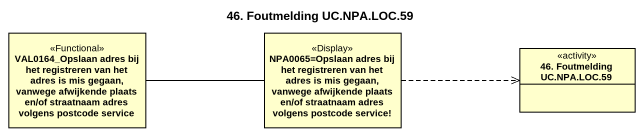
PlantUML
@startuml
title 46. Foutmelding UC.NPA.LOC.59
hide circle
hide empty members
class "VAL0164_Opslaan adres bij het registreren van het adres is mis gegaan, vanwege afwijkende plaats en/of straatnaam adres volgens postcode service" as VAL0164_Opslaan_adres_bij <<Functional>>
class "NPA0065=Opslaan adres bij het registreren van het adres is mis gegaan, vanwege afwijkende plaats en/of straatnaam adres volgens postcode service!" as NPA0065_Opslaan_adres_bij <<Display>>
class "46. Foutmelding UC.NPA.LOC.59" as c46_Foutmelding_UC_NPA_LOC_59 <<activity>>
VAL0164_Opslaan_adres_bij -right- NPA0065_Opslaan_adres_bij
NPA0065_Opslaan_adres_bij .right.> c46_Foutmelding_UC_NPA_LOC_59
@enduml
